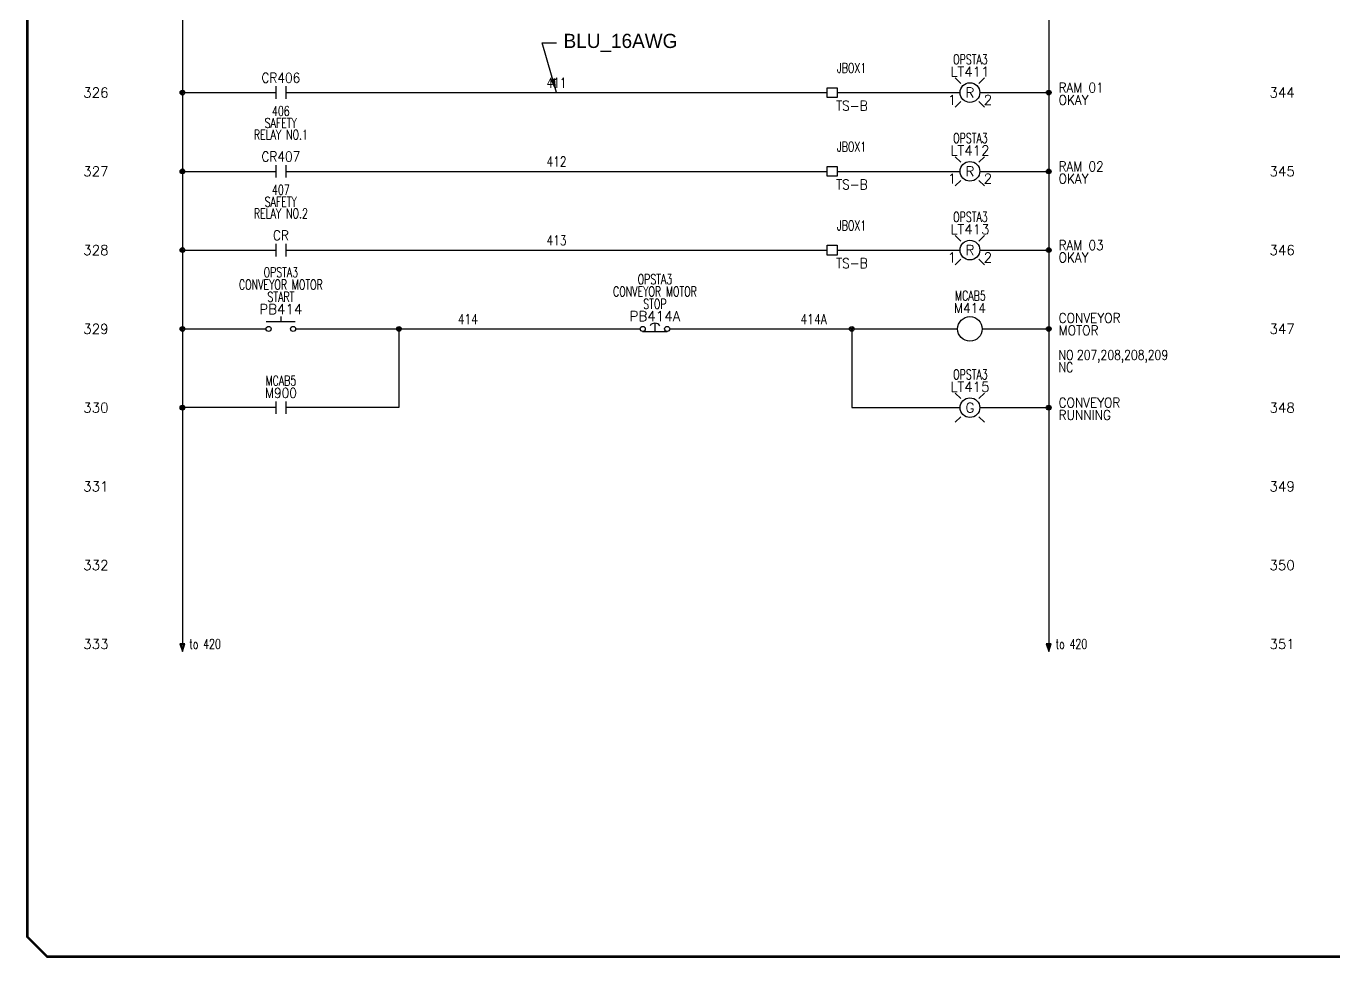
# Model space of a CAD drawing. Header units: inches. Extents: x 0 to 33.5, y 0 to 22.4.
# Drawn here: x 0.02 to 16.62, y 0.02 to 11.84 of the extents above; entities that cross this region are included whole.
import ezdxf
from ezdxf.enums import TextEntityAlignment as Align

# ---------------------------------------------------------------- set-up
doc = ezdxf.new("R2010")
doc.units = ezdxf.units.IN
doc.header["$MEASUREMENT"] = 0
for name, color, linetype in [('BLK_14AWG', 252, 'Continuous'), ('BLU_16AWG', 4, 'Continuous'), ('DEMO-PITEM', 7, 'Continuous'), ('DESC', 150, 'Continuous'), ('DESCCHILD', 7, 'Continuous'), ('LOC', 8, 'Continuous'), ('MISC', 7, 'Continuous'), ('RED_18AWG', 1, 'Continuous'), ('SYMS', 7, 'Continuous'), ('TAGS', 150, 'Continuous'), ('TERMS', 123, 'Continuous'), ('TITLE', 7, 'Continuous'), ('WHT_16AWG', 7, 'Continuous'), ('WIREFIXED', 7, 'Continuous'), ('WIRENO', 7, 'Continuous'), ('XREF', 7, 'Continuous'), ('XREFCHILD', 7, 'Continuous')]:
    doc.layers.add(name, color=color, linetype=linetype)
doc.styles.add('ITALIC', font='ITALIC')
doc.styles.add('SIMPLEX', font='SIMPLEX')
doc.styles.add('WD', font='romans.shx')
doc.dimstyles.get("Standard").update_dxf_attribs({"dimtxt": 0.18, "dimasz": 0.18, "dimexe": 0.18, "dimexo": 0.0625, "dimgap": 0.09, "dimtad": 0, "dimtih": 1, "dimtoh": 1, "dimdec": 4, "dimzin": 0, "dimdsep": 46, "dimtxsty": 'Standard', "dimcen": 0.09, "dimadec": 0, "dimazin": 0, "dimtfac": 1, "dimtdec": 4, "dimtofl": 0, "dimtmove": 0, "dimatfit": 3, "dimfxl": 1, "dimtolj": 1, "dimtzin": 0, "dimarcsym": 0})

# ---------------------------------------------------------------- blocks, each defined once
blk = doc.blocks.new('acade_title')
at = {"layer": 'TITLE', "const_width": 0.0312}
blk.add_lwpolyline([(30.594, 0.281), (30.594, 22.177), (30.344, 22.427), (0.281, 22.427), (0.031, 22.177), (0.031, 0.281), (0.281, 0.031), (30.344, 0.031)], close=True, dxfattribs=at)
at = {"layer": 'TITLE', "color": 1, "style": 'ITALIC'}
for tag, height, p in [('TITLE#1', 0.125, (32.156, 3.406)), ('TITLE#2', 0.125, (32.156, 3.204)), ('TITLE#3', 0.125, (32.156, 3.001)), ('TITLE#4', 0.125, (32.156, 2.799)), ('DWG#', 0.2, (32.156, 0.826))]:
    blk.add_attdef(tag, text='', height=height, dxfattribs=at).set_placement(p, align=Align.CENTER)
at = {"layer": 'TITLE', "color": 1, "style": 'SIMPLEX'}
blk.add_attdef('CAD#', (30.826, 1.958), '', height=0.0938, rotation=90, dxfattribs=at)
at = {"layer": 'TITLE', "color": 1}
for tag, p, height, style in [('ENGINEER', (31.237, 1.958), 0.0938, 'ITALIC'), ('CHKDBY', (32.424, 1.958), 0.0938, 'ITALIC'), ('JOB#', (31.464, 1.644), 0.0938, 'SIMPLEX'), ('DRAWNBY', (32.494, 1.644), 0.0938, 'ITALIC'), ('SCALE', (31.353, 1.344), 0.0938, 'SIMPLEX'), ('DATE', (32.408, 1.344), 0.0938, 'SIMPLEX'), ('SHTS', (32.532, 0.25), 0.2, 'ITALIC')]:
    blk.add_attdef(tag, p, '', height=height, dxfattribs=dict(at, style=style))
at = {"layer": 'TITLE', "color": 1, "style": 'ITALIC'}
blk.add_attdef('SH#', text='', height=0.2, dxfattribs=at).set_placement((31.881, 0.25), align=Align.RIGHT)
at = {"layer": 'TITLE', "color": 7, "flags": 9}
blk.add_attdef('WD_TB', (31.219, 0.031), '', height=0.125, dxfattribs=at)
blk = doc.blocks.new('WDDOT')
for radius in [0.03, 0.0187, 0.00929]:
    blk.add_circle((0, 0), radius)
blk = doc.blocks.new('HMS1')
blk.add_circle((0, 0), 0.156)
at = {"style": 'WD'}
for tag, width, p in [('INST', 0.7, (0.006, 0.528)), ('LOC', 0.7, (0.006, 0.359)), ('TAG1', 0.9, (0, 0.202))]:
    blk.add_attdef(tag, text='', height=0.125, dxfattribs=dict(at, width=width)).set_placement(p, align=Align.CENTER)
at = {"style": 'WD', "flags": 9}
blk.add_attdef('FAMILY', text='', height=0.01, dxfattribs=at).set_placement((-0.005, 0.17), align=Align.CENTER)
at = {"style": 'WD'}
for tag, p, width in [('DESC1', (1.126, 0.076), 0.9), ('DESC2', (1.126, -0.081), 0.9), ('DESC3', (1.126, -0.237), 0.9), ('XREFNO', (1.359, -0.393), 0.8), ('XREFNC', (1.359, -0.549), 0.8)]:
    blk.add_attdef(tag, p, '', height=0.125, dxfattribs=dict(at, width=width))
at = {"style": 'WD', "flags": 1}
for tag, p in [('X4TERM01', (-0.156, 0)), ('X1TERM02', (0.156, 0))]:
    blk.add_attdef(tag, p, '', height=0.0125, dxfattribs=at)
at = {"linetype": 'Continuous', "style": 'WD', "flags": 9}
blk.add_attdef('ASSYCODE', text='', height=0.01, dxfattribs=at).set_placement((0, 0.113), align=Align.CENTER)
at = {"linetype": 'Continuous', "style": 'WD', "flags": 1}
for tag, p in [('MFG', (0, 0.14)), ('CAT', (0, 0.159))]:
    blk.add_attdef(tag, text='', height=0.01, dxfattribs=at).set_placement(p, align=Align.MIDDLE)
at = {"linetype": 'Continuous', "style": 'WD'}
blk.add_attdef('TERM01', text='', height=0.125, dxfattribs=at).set_placement((-0.2, -0.035), align=Align.TOP_RIGHT)
blk.add_attdef('TERM02', text='', height=0.125, dxfattribs=at).set_placement((0.2, -0.035), align=Align.TOP_LEFT)
at = {"style": 'WD', "width": 0.8, "flags": 8}
for tag, p in [('NO', (1.126, -0.393)), ('NC', (1.126, -0.549))]:
    blk.add_attdef(tag, p, '', height=0.125, dxfattribs=at)
blk = doc.blocks.new('HMS21')
at = {"linetype": 'Continuous'}
for p, q in [((-0.062, 0.08), (-0.062, -0.08)), ((0.062, 0.08), (0.062, -0.08))]:
    blk.add_line(p, q, dxfattribs=at)
at = {"style": 'WD'}
for tag, width, p in [('INST', 0.7, (0, 0.451)), ('LOC', 0.7, (0, 0.281)), ('TAG2', 0.9, (0, 0.125)), ('DESC1', 0.7, (0, -0.454)), ('XREF', 0.7, (0, -0.297)), ('DESC2', 0.7, (0, -0.61)), ('DESC3', 0.7, (0, -0.766))]:
    blk.add_attdef(tag, text='', height=0.125, dxfattribs=dict(at, width=width)).set_placement(p, align=Align.CENTER)
for tag, p, height, flags in [('X4TERM01', (-0.062, 0), 0.0125, 1), ('X1TERM02', (0.062, 0), 0.0125, 1), ('FAMILY', (0.097, 0.053), 0.01, 9), ('CONTACT', (0.097, 0.036), 0.01, 1)]:
    blk.add_attdef(tag, p, '', height=height, dxfattribs=dict(at, flags=flags))
for tag, p in [('X2LINK', (0, 0.125)), ('X8LINK', (0, -0.125))]:
    blk.add_attdef(tag, p, '', height=0.01, dxfattribs=at)
at = {"linetype": 'Continuous', "style": 'WD', "flags": 8}
blk.add_attdef('TERM01', text='', height=0.125, dxfattribs=at).set_placement((-0.125, -0.031), align=Align.TOP_RIGHT)
blk.add_attdef('TERM02', text='', height=0.125, dxfattribs=at).set_placement((0.125, -0.031), align=Align.TOP_LEFT)
blk = doc.blocks.new('HA1S4')
for points in [[(0, 0), (-0.031, 0), (0, -0.094), (0.031, 0), (0, 0)], [(0.016, -0.011), (-0.016, -0.011), (0, -0.058), (0.016, -0.011)]]:
    blk.add_lwpolyline(points)
at = {"style": 'WD', "width": 0.7}
for tag, p in [('DESC1', (0.088, 0.113)), ('XREF', (0.088, -0.062))]:
    blk.add_attdef(tag, p, '', height=0.125, dxfattribs=at)
at = {"style": 'WD', "flags": 1}
for tag, p in [('X2TERM01', (0, 0)), ('SIGCODE', (0.035, -0.083))]:
    blk.add_attdef(tag, p, '', height=0.01, dxfattribs=at)
at = {"style": 'WD', "width": 0.8, "flags": 8}
blk.add_attdef('WIRENO', text='', height=0.125, dxfattribs=at).set_placement((0, -0.259), align=Align.CENTER)
blk = doc.blocks.new('HPB11')
for p, q in [((-0.185, 0.094), (0.18, 0.094)), ((0, 0.156), (0, 0.094))]:
    blk.add_line(p, q)
for centre in [(-0.155, 0), (0.155, 0)]:
    blk.add_circle(centre, 0.0322)
at = {"style": 'WD', "width": 0.7}
for tag, p in [('INST', (0, 0.826)), ('LOC', (0, 0.656)), ('DESC1', (0, 0.5)), ('DESC2', (0, 0.344)), ('XREF', (0, -0.219))]:
    blk.add_attdef(tag, text='', height=0.125, dxfattribs=at).set_placement(p, align=Align.CENTER)
at = {"style": 'WD'}
blk.add_attdef('TAG1', text='', height=0.125, dxfattribs=at).set_placement((0, 0.188), align=Align.CENTER)
for tag, p in [('X2LINK', (0, 0.219)), ('X8LINK', (0, 0))]:
    blk.add_attdef(tag, p, '', height=0.01, dxfattribs=at)
for tag, p, height, flags in [('X4TERM01', (-0.188, 0), 0.0125, 1), ('X1TERM02', (0.188, 0), 0.0125, 1), ('FAMILY', (0.205, 0.152), 0.01, 9), ('CONTACT', (0.205, 0.136), 0.01, 1)]:
    blk.add_attdef(tag, p, '', height=height, dxfattribs=dict(at, flags=flags))
at = {"linetype": 'Continuous', "style": 'WD', "flags": 9}
for tag, p in [('ASSYCODE', (0.23, 0.071)), ('MFG', (0.228, 0.089)), ('CAT', (0.23, 0.108))]:
    blk.add_attdef(tag, text='', height=0.01, dxfattribs=at).set_placement(p, align=Align.CENTER)
at = {"linetype": 'Continuous', "style": 'WD', "flags": 8}
blk.add_attdef('TERM01', text='', height=0.125, dxfattribs=at).set_placement((-0.25, -0.031), align=Align.TOP_RIGHT)
blk.add_attdef('TERM02', text='', height=0.125, dxfattribs=at).set_placement((0.25, -0.031), align=Align.TOP_LEFT)
blk = doc.blocks.new('HPB12M')
for p, q in [((0, 0.074), (0, -0.031)), ((-0.156, -0.032), (0.156, -0.032))]:
    blk.add_line(p, q)
for centre in [(-0.155, 0), (0.155, 0)]:
    blk.add_circle(centre, 0.0322)
blk.add_arc((0, -0.006), 0.0781, 36.8699, 143.1301)
at = {"style": 'WD', "width": 0.7}
for tag, p in [('INST', (0, 0.738)), ('LOC', (0, 0.568)), ('DESC1', (0, 0.412)), ('DESC2', (0, 0.255)), ('XREF', (0, -0.232))]:
    blk.add_attdef(tag, text='', height=0.125, dxfattribs=at).set_placement(p, align=Align.CENTER)
at = {"style": 'WD'}
blk.add_attdef('TAG1', text='', height=0.125, dxfattribs=at).set_placement((0, 0.099), align=Align.CENTER)
for tag, p, height, flags in [('X4TERM01', (-0.188, 0), 0.0125, 1), ('FAMILY', (0.054, 0.058), 0.01, 9), ('CONTACT', (0.054, 0.042), 0.01, 9), ('X1TERM02', (0.188, 0), 0.0125, 1)]:
    blk.add_attdef(tag, p, '', height=height, dxfattribs=dict(at, flags=flags))
for tag, p in [('X2LINK', (0, 0.125)), ('X8LINK', (0, -0.094))]:
    blk.add_attdef(tag, p, '', height=0.01, dxfattribs=at)
at = {"linetype": 'Continuous', "style": 'WD', "flags": 9}
for tag, p in [('MFG', (0.076, 0)), ('CAT', (0.076, 0.017)), ('ASSYCODE', (0.076, -0.017))]:
    blk.add_attdef(tag, text='', height=0.01, dxfattribs=at).set_placement(p, align=Align.CENTER)
at = {"linetype": 'Continuous', "style": 'WD', "flags": 8}
blk.add_attdef('TERM01', text='', height=0.125, dxfattribs=at).set_placement((-0.25, -0.016), align=Align.TOP_RIGHT)
blk.add_attdef('TERM02', text='', height=0.125, dxfattribs=at).set_placement((0.25, -0.016), align=Align.TOP_LEFT)
blk = doc.blocks.new('HCR21')
at = {"linetype": 'Continuous'}
for p, q in [((-0.062, 0.08), (-0.062, -0.08)), ((0.062, 0.08), (0.062, -0.08))]:
    blk.add_line(p, q, dxfattribs=at)
at = {"style": 'WD'}
for tag, width, p in [('INST', 0.7, (0, 0.451)), ('LOC', 0.7, (0, 0.281)), ('TAG2', 0.9, (0, 0.125)), ('DESC1', 0.7, (0, -0.449)), ('XREF', 0.7, (0, -0.297)), ('DESC2', 0.7, (0, -0.597)), ('DESC3', 0.7, (0, -0.744))]:
    blk.add_attdef(tag, text='', height=0.125, dxfattribs=dict(at, width=width)).set_placement(p, align=Align.CENTER)
for tag, p, height, flags in [('X4TERM01', (-0.062, 0), 0.0125, 1), ('X1TERM02', (0.062, 0), 0.0125, 1), ('FAMILY', (0.097, 0.053), 0.01, 9), ('CONTACT', (0.097, 0.036), 0.01, 1)]:
    blk.add_attdef(tag, p, '', height=height, dxfattribs=dict(at, flags=flags))
for tag, p in [('X2LINK', (0, 0.125)), ('X8LINK', (0, -0.125))]:
    blk.add_attdef(tag, p, '', height=0.01, dxfattribs=at)
at = {"linetype": 'Continuous', "style": 'WD', "flags": 8}
blk.add_attdef('TERM01', text='', height=0.125, dxfattribs=at).set_placement((-0.125, -0.016), align=Align.TOP_RIGHT)
blk.add_attdef('TERM02', text='', height=0.125, dxfattribs=at).set_placement((0.125, -0.016), align=Align.TOP_LEFT)
blk = doc.blocks.new('HLT1G')
for p, q in [((-0.115, 0.115), (-0.186, 0.186)), ((0.115, 0.115), (0.186, 0.186)), ((-0.115, -0.115), (-0.186, -0.186)), ((0.115, -0.115), (0.186, -0.186))]:
    blk.add_line(p, q)
blk.add_circle((0, 0), 0.125)
at = {"style": 'WD', "width": 0.7}
for tag, p in [('INST', (0.006, 0.528)), ('LOC', (0.006, 0.359))]:
    blk.add_attdef(tag, text='', height=0.125, dxfattribs=at).set_placement(p, align=Align.CENTER)
at = {"style": 'WD'}
blk.add_attdef('TAG1', text='', height=0.125, dxfattribs=at).set_placement((0, 0.202), align=Align.CENTER)
at = {"style": 'WD', "flags": 9}
blk.add_attdef('FAMILY', text='', height=0.01, dxfattribs=at).set_placement((-0.005, 0.161), align=Align.CENTER)
at = {"style": 'WD'}
blk.add_attdef('COLOR', text='', height=0.125, dxfattribs=at).set_placement((0, 0), align=Align.MIDDLE)
at = {"style": 'WD', "flags": 1}
for tag, p in [('X4TERM01', (-0.125, 0)), ('X1TERM02', (0.125, 0))]:
    blk.add_attdef(tag, p, '', height=0.0125, dxfattribs=at)
at = {"linetype": 'Continuous', "style": 'WD', "flags": 9}
blk.add_attdef('ASSYCODE', text='', height=0.01, dxfattribs=at).set_placement((-0.003, 0.096), align=Align.CENTER)
at = {"linetype": 'Continuous', "style": 'WD', "flags": 1}
for tag, p in [('MFG', (0, 0.121)), ('CAT', (0, 0.14))]:
    blk.add_attdef(tag, text='', height=0.01, dxfattribs=at).set_placement(p, align=Align.MIDDLE)
at = {"style": 'WD'}
for tag, p, width in [('DESC1', (1.125, 0), 0.9), ('WDTAGALT', (1.125, -0.312), 0.7)]:
    blk.add_attdef(tag, p, '', height=0.125, dxfattribs=dict(at, width=width))
at = {"linetype": 'Continuous', "style": 'WD', "flags": 8}
blk.add_attdef('TERM01', text='', height=0.125, dxfattribs=at).set_placement((-0.175, -0.031), align=Align.TOP_RIGHT)
blk.add_attdef('TERM02', text='', height=0.125, dxfattribs=at).set_placement((0.175, -0.031), align=Align.TOP_LEFT)
at = {"style": 'WD', "width": 0.9}
blk.add_attdef('DESC2', text='', height=0.125, dxfattribs=at).set_placement((1.125, -0.031), align=Align.TOP_LEFT)
blk = doc.blocks.new('HLT1R')
for p, q in [((-0.115, 0.115), (-0.186, 0.186)), ((0.115, 0.115), (0.186, 0.186)), ((-0.115, -0.115), (-0.186, -0.186)), ((0.115, -0.115), (0.186, -0.186))]:
    blk.add_line(p, q)
blk.add_circle((0, 0), 0.125)
at = {"style": 'WD', "width": 0.7}
for tag, p in [('INST', (0.006, 0.528)), ('LOC', (0.006, 0.359))]:
    blk.add_attdef(tag, text='', height=0.125, dxfattribs=at).set_placement(p, align=Align.CENTER)
at = {"style": 'WD'}
blk.add_attdef('TAG1', text='', height=0.125, dxfattribs=at).set_placement((0, 0.202), align=Align.CENTER)
at = {"style": 'WD', "flags": 9}
blk.add_attdef('FAMILY', text='', height=0.01, dxfattribs=at).set_placement((-0.005, 0.161), align=Align.CENTER)
at = {"style": 'WD'}
blk.add_attdef('COLOR', text='', height=0.125, dxfattribs=at).set_placement((0, 0), align=Align.MIDDLE)
at = {"style": 'WD', "flags": 1}
for tag, p in [('X4TERM01', (-0.125, 0)), ('X1TERM02', (0.125, 0))]:
    blk.add_attdef(tag, p, '', height=0.0125, dxfattribs=at)
at = {"linetype": 'Continuous', "style": 'WD', "flags": 9}
blk.add_attdef('ASSYCODE', text='', height=0.01, dxfattribs=at).set_placement((-0.003, 0.098), align=Align.CENTER)
at = {"linetype": 'Continuous', "style": 'WD', "flags": 1}
for tag, p in [('MFG', (0, 0.121)), ('CAT', (0, 0.14))]:
    blk.add_attdef(tag, text='', height=0.01, dxfattribs=at).set_placement(p, align=Align.MIDDLE)
at = {"style": 'WD'}
for tag, p, width in [('DESC1', (1.125, 0), 0.9), ('WDTAGALT', (1.125, -0.312), 0.7)]:
    blk.add_attdef(tag, p, '', height=0.125, dxfattribs=dict(at, width=width))
at = {"linetype": 'Continuous', "style": 'WD', "flags": 8}
blk.add_attdef('TERM01', text='', height=0.125, dxfattribs=at).set_placement((-0.175, -0.031), align=Align.TOP_RIGHT)
blk.add_attdef('TERM02', text='', height=0.125, dxfattribs=at).set_placement((0.175, -0.031), align=Align.TOP_LEFT)
at = {"style": 'WD', "width": 0.9}
blk.add_attdef('DESC2', text='', height=0.125, dxfattribs=at).set_placement((1.125, -0.031), align=Align.TOP_LEFT)
blk = doc.blocks.new('HT0W01')
for p, q in [((-0.062, 0.062), (0.062, 0.062)), ((-0.062, -0.062), (-0.062, 0.062)), ((0.062, 0.062), (0.062, -0.062)), ((0.062, -0.062), (-0.062, -0.062))]:
    blk.add_line(p, q)
at = {"style": 'WD'}
for tag, p, width in [('INST', (0.062, 0.42), 0.7), ('LOC', (0.062, 0.25), 0.7), ('DESC1', (0.05, -0.385), 0.8)]:
    blk.add_attdef(tag, p, '', height=0.125, dxfattribs=dict(at, width=width))
at = {"linetype": 'Continuous', "style": 'WD', "width": 0.8, "flags": 8}
blk.add_attdef('WIRENO', text='', height=0.125, dxfattribs=at).set_placement((0, 0.094), align=Align.CENTER)
at = {"style": 'WD', "flags": 1}
for tag, p, height in [('X4TERM01', (-0.062, 0), 0.0125), ('X4TERMDESC01', (-0.055, -0.023), 0.025), ('X2TERMDESC01', (-0.006, 0.029), 0.025), ('STRIPSEQ', (0, 0), 0.00125), ('X2TERM01', (0, 0.062), 0.0125), ('X1TERMDESC01', (0.039, 0.007), 0.025), ('X1TERM01', (0.062, 0), 0.0125), ('LINKTERM', (0, -0.002), 0.00125), ('X8TERM01', (0, -0.062), 0.0125), ('X8TERMDESC01', (0, -0.054), 0.025)]:
    blk.add_attdef(tag, p, '', height=height, dxfattribs=at)
at = {"linetype": 'Continuous', "style": 'WD'}
for tag, p, height, width, flags in [('TAGSTRIP', (0.05, -0.229), 0.125, 0.9, 8), ('CAT', (0.213, -0.406), 0.109, 0.8, 1), ('DESC2', (0.05, -0.541), 0.125, 0.8, 8), ('DESC3', (0.05, -0.698), 0.125, 0.8, 8)]:
    blk.add_attdef(tag, p, '', height=height, dxfattribs=dict(at, width=width, flags=flags))
at = {"linetype": 'Continuous', "style": 'WD', "width": 0.8, "flags": 1}
blk.add_attdef('MFG', text='', height=0.109, dxfattribs=at).set_placement((0.088, -0.406), align=Align.RIGHT)
at = {"style": 'WD', "width": 0.7, "flags": 1}
blk.add_attdef('ASSYCODE', (0.062, -0.281), '', height=0.01, dxfattribs=at)
blk = doc.blocks.new('WD_WNH')
at = {"linetype": 'Continuous', "style": 'WD', "width": 0.8}
blk.add_attdef('WIRENO', text='', height=0.125, dxfattribs=at).set_placement((0, 0.062), align=Align.CENTER)
at = {"style": 'WD', "flags": 1}
for tag, p in [('W01USER', (0, 0.078)), ('W02USER', (0, 0.07)), ('W03USER', (0, 0.062)), ('W04USER', (0, 0.055)), ('W05USER', (0, 0.047)), ('W06USER', (0, 0.039)), ('W07USER', (0, 0.031)), ('W08USER', (0, 0.023)), ('W09USER', (0, 0.016)), ('W10USER', (0, 0.008))]:
    blk.add_attdef(tag, text='', height=0.005, dxfattribs=at).set_placement(p, align=Align.CENTER)

msp = doc.modelspace()

# ---------------------------------------------------------------- linework, layer by layer
at = {"layer": 'BLK_14AWG'}
for p, q in [((2, 20), (2, 4)), ((2, 11), (3.188, 11)), ((2, 10), (3.188, 10)), ((2, 9), (3.188, 9)), ((2, 8), (3.062, 8)), ((3.188, 7), (2, 7))]:
    msp.add_line(p, q, dxfattribs=at)
at = {"layer": 'BLU_16AWG'}
msp.add_line((3.312, 11), (10.188, 11), dxfattribs=at)
at = {"layer": 'RED_18AWG'}
for p, q in [((10.312, 11), (11.875, 11)), ((3.312, 10), (10.188, 10)), ((10.312, 10), (11.875, 10)), ((3.312, 9), (10.188, 9)), ((10.312, 9), (11.875, 9)), ((3.438, 8), (7.812, 8)), ((4.75, 8), (4.75, 7)), ((8.188, 8), (11.844, 8)), ((10.5, 8), (10.5, 7)), ((4.75, 7), (3.312, 7)), ((10.5, 7), (11.875, 7))]:
    msp.add_line(p, q, dxfattribs=at)
at = {"layer": 'WHT_16AWG'}
for p, q in [((13, 20), (13, 4)), ((12.125, 11), (13, 11)), ((12.125, 10), (13, 10)), ((12.125, 9), (13, 9)), ((12.156, 8), (13, 8)), ((12.125, 7), (13, 7))]:
    msp.add_line(p, q, dxfattribs=at)

# ---------------------------------------------------------------- block references
at = {"layer": 'DEMO-PITEM'}
msp.add_blockref('acade_title', (0, 0), dxfattribs=at)
at = {"layer": 'SYMS'}
ref = msp.add_blockref('HLT1R', (12, 11), dxfattribs=at)
ref.add_attrib('LOC', 'OPSTA3', dxfattribs={"layer": 'LOC', "height": 0.125, "style": 'WD', "width": 0.7}).set_placement((12.006, 11.359), align=Align.CENTER)
ref.add_attrib('DESC2', 'OKAY', dxfattribs={"layer": 'DESC', "height": 0.125, "style": 'WD', "width": 0.9}).set_placement((13.125, 10.969), align=Align.TOP_LEFT)
ref.add_attrib('DESC1', 'RAM 01', (13.125, 11), dxfattribs={"layer": 'DESC', "height": 0.125, "style": 'WD', "width": 0.9})
ref.add_attrib('TERM02', '2', dxfattribs={"layer": 'TERMS', "linetype": 'Continuous', "height": 0.125, "style": 'WD', "flags": 8}).set_placement((12.175, 10.969), align=Align.TOP_LEFT)
ref.add_attrib('TERM01', '1', dxfattribs={"layer": 'TERMS', "linetype": 'Continuous', "height": 0.125, "style": 'WD', "flags": 8}).set_placement((11.825, 10.969), align=Align.TOP_RIGHT)
ref.add_attrib('TAG1', 'LT411', dxfattribs={"layer": 'TAGS', "height": 0.125, "style": 'WD'}).set_placement((12, 11.202), align=Align.CENTER)
ref.add_attrib('COLOR', 'R', dxfattribs={"layer": 'MISC', "height": 0.125, "style": 'WD'}).set_placement((12, 11), align=Align.MIDDLE)
ref = msp.add_blockref('HT0W01', (10.25, 11), dxfattribs=at)
ref.add_attrib('LOC', 'JBOX1', (10.312, 11.25), dxfattribs={"layer": 'LOC', "height": 0.125, "style": 'WD', "width": 0.7})
ref.add_attrib('TAGSTRIP', 'TS-B', (10.3, 10.771), dxfattribs={"layer": 'TAGS', "linetype": 'Continuous', "height": 0.125, "style": 'WD', "width": 0.9, "flags": 8})
ref = msp.add_blockref('HCR21', (3.25, 11), dxfattribs=at)
ref.add_attrib('XREF', '406', dxfattribs={"layer": 'XREFCHILD', "height": 0.125, "style": 'WD', "width": 0.7}).set_placement((3.25, 10.703), align=Align.CENTER)
ref.add_attrib('DESC2', 'RELAY NO.1', dxfattribs={"layer": 'DESCCHILD', "height": 0.125, "style": 'WD', "width": 0.7}).set_placement((3.25, 10.403), align=Align.CENTER)
ref.add_attrib('DESC1', 'SAFETY', dxfattribs={"layer": 'DESCCHILD', "height": 0.125, "style": 'WD', "width": 0.7}).set_placement((3.25, 10.551), align=Align.CENTER)
ref.add_attrib('TAG2', 'CR406', dxfattribs={"layer": 'TAGS', "height": 0.125, "style": 'WD', "width": 0.9}).set_placement((3.25, 11.125), align=Align.CENTER)
for p in [(2, 11), (13, 11), (2, 10), (13, 10), (2, 9), (13, 9), (2, 8), (4.75, 8), (10.5, 8), (13, 8), (2, 7), (13, 7)]:
    msp.add_blockref('WDDOT', p, dxfattribs=at)
ref = msp.add_blockref('HLT1R', (12, 10), dxfattribs=at)
ref.add_attrib('LOC', 'OPSTA3', dxfattribs={"layer": 'LOC', "height": 0.125, "style": 'WD', "width": 0.7}).set_placement((12.006, 10.359), align=Align.CENTER)
ref.add_attrib('DESC2', 'OKAY', dxfattribs={"layer": 'DESC', "height": 0.125, "style": 'WD', "width": 0.9}).set_placement((13.125, 9.969), align=Align.TOP_LEFT)
ref.add_attrib('DESC1', 'RAM 02', (13.125, 10), dxfattribs={"layer": 'DESC', "height": 0.125, "style": 'WD', "width": 0.9})
ref.add_attrib('TERM02', '2', dxfattribs={"layer": 'TERMS', "linetype": 'Continuous', "height": 0.125, "style": 'WD', "flags": 8}).set_placement((12.175, 9.969), align=Align.TOP_LEFT)
ref.add_attrib('TERM01', '1', dxfattribs={"layer": 'TERMS', "linetype": 'Continuous', "height": 0.125, "style": 'WD', "flags": 8}).set_placement((11.825, 9.969), align=Align.TOP_RIGHT)
ref.add_attrib('TAG1', 'LT412', dxfattribs={"layer": 'TAGS', "height": 0.125, "style": 'WD'}).set_placement((12, 10.202), align=Align.CENTER)
ref.add_attrib('COLOR', 'R', dxfattribs={"layer": 'MISC', "height": 0.125, "style": 'WD'}).set_placement((12, 10), align=Align.MIDDLE)
ref = msp.add_blockref('HT0W01', (10.25, 10), dxfattribs=at)
ref.add_attrib('LOC', 'JBOX1', (10.312, 10.25), dxfattribs={"layer": 'LOC', "height": 0.125, "style": 'WD', "width": 0.7})
ref.add_attrib('TAGSTRIP', 'TS-B', (10.3, 9.771), dxfattribs={"layer": 'TAGS', "linetype": 'Continuous', "height": 0.125, "style": 'WD', "width": 0.9, "flags": 8})
ref = msp.add_blockref('HCR21', (3.25, 10), dxfattribs=at)
ref.add_attrib('XREF', '407', dxfattribs={"layer": 'XREFCHILD', "height": 0.125, "style": 'WD', "width": 0.7}).set_placement((3.25, 9.703), align=Align.CENTER)
ref.add_attrib('DESC2', 'RELAY NO.2', dxfattribs={"layer": 'DESCCHILD', "height": 0.125, "style": 'WD', "width": 0.7}).set_placement((3.25, 9.403), align=Align.CENTER)
ref.add_attrib('DESC1', 'SAFETY', dxfattribs={"layer": 'DESCCHILD', "height": 0.125, "style": 'WD', "width": 0.7}).set_placement((3.25, 9.551), align=Align.CENTER)
ref.add_attrib('TAG2', 'CR407', dxfattribs={"layer": 'TAGS', "height": 0.125, "style": 'WD', "width": 0.9}).set_placement((3.25, 10.125), align=Align.CENTER)
ref = msp.add_blockref('HLT1R', (12, 9), dxfattribs=at)
ref.add_attrib('LOC', 'OPSTA3', dxfattribs={"layer": 'LOC', "height": 0.125, "style": 'WD', "width": 0.7}).set_placement((12.006, 9.359), align=Align.CENTER)
ref.add_attrib('DESC2', 'OKAY', dxfattribs={"layer": 'DESC', "height": 0.125, "style": 'WD', "width": 0.9}).set_placement((13.125, 8.969), align=Align.TOP_LEFT)
ref.add_attrib('DESC1', 'RAM 03', (13.125, 9), dxfattribs={"layer": 'DESC', "height": 0.125, "style": 'WD', "width": 0.9})
ref.add_attrib('TERM02', '2', dxfattribs={"layer": 'TERMS', "linetype": 'Continuous', "height": 0.125, "style": 'WD', "flags": 8}).set_placement((12.175, 8.969), align=Align.TOP_LEFT)
ref.add_attrib('TERM01', '1', dxfattribs={"layer": 'TERMS', "linetype": 'Continuous', "height": 0.125, "style": 'WD', "flags": 8}).set_placement((11.825, 8.969), align=Align.TOP_RIGHT)
ref.add_attrib('TAG1', 'LT413', dxfattribs={"layer": 'TAGS', "height": 0.125, "style": 'WD'}).set_placement((12, 9.202), align=Align.CENTER)
ref.add_attrib('COLOR', 'R', dxfattribs={"layer": 'MISC', "height": 0.125, "style": 'WD'}).set_placement((12, 9), align=Align.MIDDLE)
ref = msp.add_blockref('HT0W01', (10.25, 9), dxfattribs=at)
ref.add_attrib('LOC', 'JBOX1', (10.312, 9.25), dxfattribs={"layer": 'LOC', "height": 0.125, "style": 'WD', "width": 0.7})
ref.add_attrib('TAGSTRIP', 'TS-B', (10.3, 8.771), dxfattribs={"layer": 'TAGS', "linetype": 'Continuous', "height": 0.125, "style": 'WD', "width": 0.9, "flags": 8})
ref = msp.add_blockref('HCR21', (3.25, 9), dxfattribs=at)
ref.add_attrib('TAG2', 'CR', dxfattribs={"layer": 'TAGS', "height": 0.125, "style": 'WD', "width": 0.9}).set_placement((3.25, 9.125), align=Align.CENTER)
ref = msp.add_blockref('HPB11', (3.25, 8), dxfattribs=at)
ref.add_attrib('LOC', 'OPSTA3', dxfattribs={"layer": 'LOC', "height": 0.125, "style": 'WD', "width": 0.7}).set_placement((3.25, 8.656), align=Align.CENTER)
ref.add_attrib('DESC2', 'START', dxfattribs={"layer": 'DESC', "height": 0.125, "style": 'WD', "width": 0.7}).set_placement((3.25, 8.344), align=Align.CENTER)
ref.add_attrib('DESC1', 'CONVEYOR MOTOR', dxfattribs={"layer": 'DESC', "height": 0.125, "style": 'WD', "width": 0.7}).set_placement((3.25, 8.5), align=Align.CENTER)
ref.add_attrib('TAG1', 'PB414', dxfattribs={"layer": 'TAGS', "height": 0.125, "style": 'WD'}).set_placement((3.25, 8.188), align=Align.CENTER)
ref = msp.add_blockref('HPB12M', (8, 8), dxfattribs=at)
ref.add_attrib('LOC', 'OPSTA3', dxfattribs={"layer": 'LOC', "height": 0.125, "style": 'WD', "width": 0.7}).set_placement((8, 8.568), align=Align.CENTER)
ref.add_attrib('DESC2', 'STOP', dxfattribs={"layer": 'DESC', "height": 0.125, "style": 'WD', "width": 0.7}).set_placement((8, 8.255), align=Align.CENTER)
ref.add_attrib('DESC1', 'CONVEYOR MOTOR', dxfattribs={"layer": 'DESC', "height": 0.125, "style": 'WD', "width": 0.7}).set_placement((8, 8.412), align=Align.CENTER)
ref.add_attrib('TAG1', 'PB414A', dxfattribs={"layer": 'TAGS', "height": 0.125, "style": 'WD'}).set_placement((8, 8.099), align=Align.CENTER)
ref = msp.add_blockref('HMS1', (12, 8), dxfattribs=at)
ref.add_attrib('LOC', 'MCAB5', dxfattribs={"layer": 'LOC', "height": 0.125, "style": 'WD', "width": 0.7}).set_placement((12.006, 8.359), align=Align.CENTER)
ref.add_attrib('NC', 'NC', (13.126, 7.451), dxfattribs={"layer": 'MISC', "height": 0.125, "style": 'WD', "width": 0.8, "flags": 8})
ref.add_attrib('NO', 'NO', (13.126, 7.607), dxfattribs={"layer": 'MISC', "height": 0.125, "style": 'WD', "width": 0.8, "flags": 8})
ref.add_attrib('XREFNO', '207,208,208,209', (13.359, 7.607), dxfattribs={"layer": 'XREF', "height": 0.125, "style": 'WD', "width": 0.8})
ref.add_attrib('DESC2', 'MOTOR', (13.126, 7.919), dxfattribs={"layer": 'DESC', "height": 0.125, "style": 'WD', "width": 0.9})
ref.add_attrib('DESC1', 'CONVEYOR', (13.126, 8.076), dxfattribs={"layer": 'DESC', "height": 0.125, "style": 'WD', "width": 0.9})
ref.add_attrib('TAG1', 'M414', dxfattribs={"layer": 'TAGS', "height": 0.125, "style": 'WD', "width": 0.9}).set_placement((12, 8.202), align=Align.CENTER)
ref = msp.add_blockref('HLT1G', (12, 7), dxfattribs=at)
ref.add_attrib('LOC', 'OPSTA3', dxfattribs={"layer": 'LOC', "height": 0.125, "style": 'WD', "width": 0.7}).set_placement((12.006, 7.359), align=Align.CENTER)
ref.add_attrib('DESC2', 'RUNNING', dxfattribs={"layer": 'DESC', "height": 0.125, "style": 'WD', "width": 0.9}).set_placement((13.125, 6.969), align=Align.TOP_LEFT)
ref.add_attrib('DESC1', 'CONVEYOR', (13.125, 7), dxfattribs={"layer": 'DESC', "height": 0.125, "style": 'WD', "width": 0.9})
ref.add_attrib('TAG1', 'LT415', dxfattribs={"layer": 'TAGS', "height": 0.125, "style": 'WD'}).set_placement((12, 7.202), align=Align.CENTER)
ref.add_attrib('COLOR', 'G', dxfattribs={"layer": 'MISC', "height": 0.125, "style": 'WD'}).set_placement((12, 7), align=Align.MIDDLE)
ref = msp.add_blockref('HMS21', (3.25, 7), dxfattribs=at)
ref.add_attrib('LOC', 'MCAB5', dxfattribs={"layer": 'LOC', "height": 0.125, "style": 'WD', "width": 0.7}).set_placement((3.25, 7.281), align=Align.CENTER)
ref.add_attrib('TAG2', 'M900', dxfattribs={"layer": 'TAGS', "height": 0.125, "style": 'WD', "width": 0.9}).set_placement((3.25, 7.125), align=Align.CENTER)
ref = msp.add_blockref('HA1S4', (2, 4), dxfattribs=at)
ref.add_attrib('XREF', 'to 420', (2.087, 3.938), dxfattribs={"layer": 'XREF', "height": 0.125, "style": 'WD', "width": 0.7})
ref = msp.add_blockref('HA1S4', (13, 4), dxfattribs=at)
ref.add_attrib('XREF', 'to 420', (13.088, 3.938), dxfattribs={"layer": 'XREF', "height": 0.125, "style": 'WD', "width": 0.7})
at = {"layer": 'WIREFIXED'}
ref = msp.add_blockref('WD_WNH', (6.75, 11), dxfattribs=at)
ref.add_attrib('WIRENOF', '411', dxfattribs={"linetype": 'Continuous', "height": 0.125, "style": 'WD', "width": 0.8}).set_placement((6.75, 11.062), align=Align.CENTER)
ref = msp.add_blockref('WD_WNH', (6.75, 10), dxfattribs=at)
ref.add_attrib('WIRENOF', '412', dxfattribs={"linetype": 'Continuous', "height": 0.125, "style": 'WD', "width": 0.8}).set_placement((6.75, 10.062), align=Align.CENTER)
ref = msp.add_blockref('WD_WNH', (6.75, 9), dxfattribs=at)
ref.add_attrib('WIRENOF', '413', dxfattribs={"linetype": 'Continuous', "height": 0.125, "style": 'WD', "width": 0.8}).set_placement((6.75, 9.062), align=Align.CENTER)
at = {"layer": 'WIRENO'}
ref = msp.add_blockref('WD_WNH', (5.625, 8), dxfattribs=at)
ref.add_attrib('WIRENO', '414', dxfattribs={"linetype": 'Continuous', "height": 0.125, "style": 'WD', "width": 0.8}).set_placement((5.625, 8.062), align=Align.CENTER)
ref = msp.add_blockref('WD_WNH', (10.016, 8), dxfattribs=at)
ref.add_attrib('WIRENO', '414A', dxfattribs={"linetype": 'Continuous', "height": 0.125, "style": 'WD', "width": 0.8}).set_placement((10.016, 8.062), align=Align.CENTER)

# ---------------------------------------------------------------- texts
at = {"layer": 'MISC', "style": 'WD'}
for s, p in [('326', (1.062, 11)), ('344', (16.125, 11)), ('327', (1.062, 10)), ('345', (16.125, 10)), ('328', (1.062, 9)), ('346', (16.125, 9)), ('329', (1.062, 8)), ('347', (16.125, 8)), ('330', (1.062, 7)), ('348', (16.125, 7)), ('331', (1.062, 6)), ('349', (16.125, 6)), ('332', (1.062, 5)), ('350', (16.125, 5)), ('333', (1.062, 4)), ('351', (16.125, 4))]:
    msp.add_text(s, height=0.125, dxfattribs=at).set_placement(p, align=Align.MIDDLE_RIGHT)
at = {"layer": 'MISC', "insert": (6.84, 11.63), "char_height": 0.18, "attachment_point": 4}
msp.add_mtext('\\A1;BLU_16AWG', dxfattribs=at)

# ---------------------------------------------------------------- leaders
at = {"layer": 'SYMS', "annotation_type": 0, "has_hookline": 1, "hookline_direction": 0, "text_width": 1.56}
msp.add_leader([(6.75, 11), (6.57, 11.63), (6.75, 11.63)], dimstyle='Standard', dxfattribs=at)

doc.saveas('drawing.dxf')
